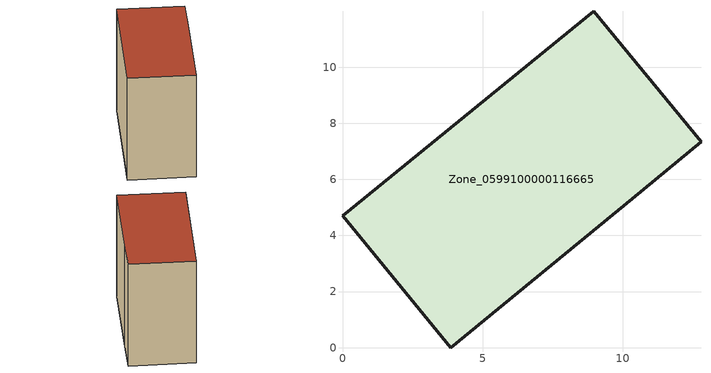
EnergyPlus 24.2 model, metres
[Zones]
Zone_0599100000116665
 floor ground (C_G): 0,4.7 8.96,11.99 12.79,7.34 10.33,5.3 3.85,0 z0
 wall outside (C_F): 8.96,11.99 0,4.7 3.85,0 10.33,5.3 12.79,7.34 8.96,11.99 z0:10.56
 roof outside (C_R): 10.33,5.3 12.79,7.34 8.96,11.99 0,4.7 3.85,0 z10.56
[BUILDING]
Pand.0599100000116665: North Axis=0; Terrain=City; Loads Convergence Tolerance Value=0.04; Temperature Convergence Tolerance Value=0.4; Solar Distribution=FullExterior; Maximum Number of Warmup Days=25; Minimum Number of Warmup Days=1
[Site:Location]
Rotterdam.The.Hague.AP_ZH_NLD Design_Conditions: Latitude=51.96; Longitude=4.45; Time Zone=1; Elevation=-4.5
[SITE:GROUNDTEMPERATURE:BUILDINGSURFACE]
18, 18, 18, 18, 18, 18, 18, 18, 18, 18, 18, 18
[MATERIAL] Thermal Absorptance=0.9; Solar Absorptance=0.7; Visible Absorptance=0.7
Name | Roughness | Thickness | Conductivity | Density | Specific Heat
G.TI.1946 | MediumSmooth | 0.15 | 1 | 540 | 1210
F.TI.1946 | Rough | 0.3 | 0.857143 | 1920 | 840
R.TI.1946 | MediumRough | 0.2 | 0.1 | 1500 | 1000
[CONSTRUCTION]
C_G: G.TI.1946
C_F: F.TI.1946
C_R: R.TI.1946
[ZONE]
Zone_0599100000116665: Type=1; Multiplier=1; Ceiling Height=Autocalculate; Volume=Autocalculate; Floor Area=autocalculate; Part of Total Floor Area=Yes
[ZONEINFILTRATION:DESIGNFLOWRATE]
Infil_Zone_0599100000116665: Zone or ZoneList or Space or SpaceList=Zone_0599100000116665; Schedule=AlwaysOn; Design Flow Rate Calculation Method=Flow/Area; Flow Rate per Floor Area=0.003; Constant Term Coefficient=1; Temperature Term Coefficient=0; Velocity Term Coefficient=0; Velocity Squared Term Coefficient=0
[HVACTEMPLATE:ZONE:IDEALLOADSAIRSYSTEM]
Zone_0599100000116665: Maximum Heating Supply Air Temperature=50; Minimum Cooling Supply Air Temperature=13; Maximum Heating Supply Air Humidity Ratio=0.0156; Minimum Cooling Supply Air Humidity Ratio=0.0077; Heating Limit=NoLimit; Cooling Limit=NoLimit; Dehumidification Control Type=ConstantSensibleHeatRatio; Cooling Sensible Heat Ratio=0.7; Dehumidification Setpoint=60; Humidification Control Type=None; Humidification Setpoint=30; Outdoor Air Method=None; Outdoor Air Flow Rate per Person=0.00944; Outdoor Air Flow Rate per Zone Floor Area=0; Outdoor Air Flow Rate per Zone=0; Demand Controlled Ventilation Type=None; Outdoor Air Economizer Type=NoEconomizer; Heat Recovery Type=None; Sensible Heat Recovery Effectiveness=0.7; Latent Heat Recovery Effectiveness=0.65
[ZONECONTROL:THERMOSTAT]
ThermostatControl_Zone_0599100000116665: Zone or ZoneList=Zone_0599100000116665; Control Type Schedule=DualSetpointControlType; Control 1=Thermostat_Zone_0599100000116665; Temperature Difference Between Cutout And Setpoint=0
[THERMOSTATSETPOINT:DUALSETPOINT]
Thermostat_Zone_0599100000116665: Heating Setpoint Temperature Schedule=HeatingSetpoint_Zone_0599100000116665; Cooling Setpoint Temperature Schedule=CoolingSetpoint_Zone_0599100000116665
[SCHEDULE:COMPACT]
HeatingSetpoint_Zone_0599100000116665: Through: 12/31, For: AllDays, Until: 24:00, 21
CoolingSetpoint_Zone_0599100000116665: Through: 12/31, For: AllDays, Until: 24:00, 24
DualSetpointControlType: Through: 12/31, For: AllDays, Until: 24:00, 4
AlwaysOn: Through: 12/31, For: AllDays, Until: 24:00, 1
